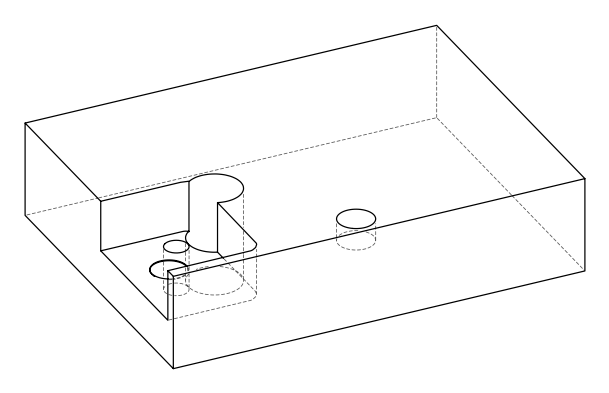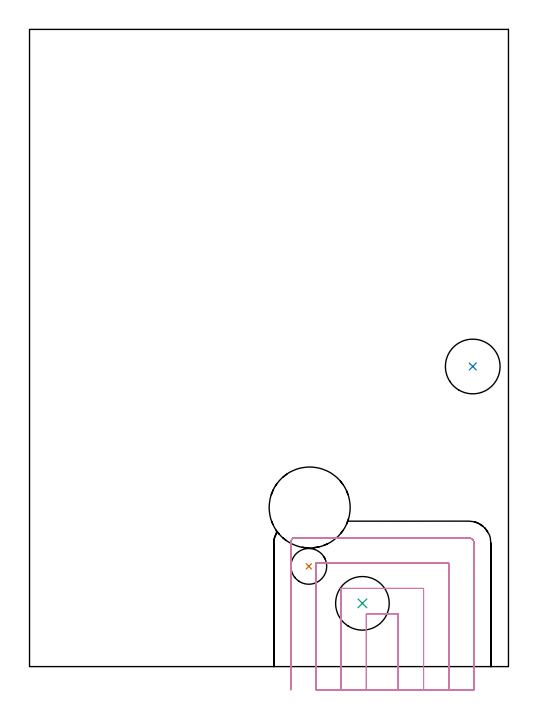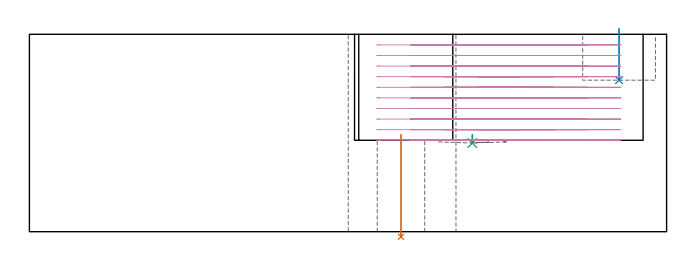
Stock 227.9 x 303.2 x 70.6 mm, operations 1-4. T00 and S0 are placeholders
(PLAN: 5 operations, 4 tool changes, 22.7 min)
(1 INDEXABLE_INSERT_DRILL_THROUGH_HOLE_FROM_SOLID | STEP1HOLE_1 | NXT0302_005 | 0.16 min | 16006 mm3)
(2 INDEXABLE_INSERT_DRILL_BLIND_HOLE_FROM_SOLID | STEP1POCKET | UGT0302_005 | 0.08 min | 8702 mm3)
(3 INDEXABLE_INSERT_DRILL_BLIND_HOLE_FROM_SOLID_1 | STEP1POCKET_1 | NXT0302_022 | 0.02 min | 19699 mm3)
(4 MILL_OPEN_POCKET | POCKET_OPEN | NXT0201_012 | Follow Part, ap 4, ae 75% | 19.41 min | 241093 mm3)
(5 MILL_THROUGH_HOLE_FROM_SOLID_MATERIAL | STEP1HOLE | UGT0201_004 | Circular | 3.07 min | 70126 mm3)
(TOOL NXT0302_005 | Index. Insert Drill 17mm [880-D1700L20-05] | D17 PA176 FL85 Z2)
(TOOL UGT0302_005 | Indexable Insert Drill 26mm | D26 PA180 FL50 Z2)
(TOOL NXT0302_022 | Index. Insert Drill 25.5mm [880-D2550L25-03] | D25.5 PA176 FL77 Z2)
(TOOL NXT0201_012 | ENDMILL 16mm [2P460-1600-NA 1630] | D16 FL38 Z6)
(TOOL UGT0201_004 | End Mill 32 mm | D32 FL53 Z6)
(OP 1 INDEXABLE_INSERT_DRILL_THROUGH_HOLE_FROM_SOLID)
G17 G21 G94 G90
T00 M6
G54
G17 G0 G90 X132.9 Y47.7 S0 M3
G43 Z80.6 H1
G94 G81 G98 Z-1.797 F250. R34.7
G80
M5
M2
(OP 2 INDEXABLE_INSERT_DRILL_BLIND_HOLE_FROM_SOLID)
G17 G21 G94 G90
T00 M6
G54
G17 G0 G90 X210.9 Y142.8 S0 M3
G43 Z80.6 H0
G94 G81 G98 Z54.2 F250. R72.6
G80
M5
M2
(OP 3 INDEXABLE_INSERT_DRILL_BLIND_HOLE_FROM_SOLID_1)
G17 G21 G94 G90
T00 M6
G54
G17 G0 G90 X158.4 Y30.1 S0 M3
G43 Z80.6 H1
G94 G81 G98 Z31.7 F250. R34.7
G80
M5
M2
(OP 4 MILL_OPEN_POCKET)
G17 G21 G94 G90
T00 M6
G54
G17 G0 G90 X175.5 Y-11. S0 M3
G43 Z80.6 H1
Z66.81
G94 G1 Y-8. F250.
Y25.2 F500.
X160.3
Y-8.
Y-11. F250.
X187.5
Y-8.
Y37.2 F500.
X148.3
Y-8.
Y-11. F250.
X199.5
Y-8.
Y49.2 F500.
X136.3
Y-8.
Y-11. F250.
X211.5
Y-8.
Y58.9 F500.
G3 X209.2 Y61.2 R2.3
G1 X125.31
X124.637 Y60.099
G3 X124.3 Y58.9 R2.3
G1 Y-8.
Y-11. F250.
G0 X175.5 Z63.02
G1 Y-8.
Y25.2 F500.
X160.3
Y-8.
Y-11. F250.
X187.5
Y-8.
Y37.2 F500.
X148.3
Y-8.
Y-11. F250.
X199.5
Y-8.
Y49.2 F500.
X136.3
Y-8.
Y-11. F250.
X211.5
Y-8.
Y58.9 F500.
G3 X209.2 Y61.2 R2.3
G1 X125.31
X124.637 Y60.099
G3 X124.3 Y58.9 R2.3
G1 Y-8.
Y-11. F250.
G0 X175.5 Z59.23
G1 Y-8.
Y25.2 F500.
X160.3
Y-8.
Y-11. F250.
X187.5
Y-8.
Y37.2 F500.
X148.3
Y-8.
Y-11. F250.
X199.5
Y-8.
Y49.2 F500.
X136.3
Y-8.
Y-11. F250.
X211.5
Y-8.
Y58.9 F500.
G3 X209.2 Y61.2 R2.3
G1 X125.31
X124.637 Y60.099
G3 X124.3 Y58.9 R2.3
G1 Y-8.
Y-11. F250.
G0 X175.5 Z55.44
G1 Y-8.
Y25.2 F500.
X160.3
Y-8.
Y-11. F250.
X187.5
Y-8.
Y37.2 F500.
X148.3
Y-8.
Y-11. F250.
X199.5
Y-8.
Y49.2 F500.
X136.3
Y-8.
Y-11. F250.
X211.5
Y-8.
Y58.9 F500.
G3 X209.2 Y61.2 R2.3
G1 X125.31
X124.637 Y60.099
G3 X124.3 Y58.9 R2.3
G1 Y-8.
Y-11. F250.
G0 X175.5 Z51.65
G1 Y-8.
Y25.2 F500.
X160.3
Y-8.
Y-11. F250.
X187.5
Y-8.
Y37.2 F500.
X148.3
Y-8.
Y-11. F250.
X199.5
Y-8.
Y49.2 F500.
X136.3
Y-8.
Y-11. F250.
X211.5
Y-8.
Y58.9 F500.
G3 X209.2 Y61.2 R2.3
G1 X125.31
X124.637 Y60.099
G3 X124.3 Y58.9 R2.3
G1 Y-8.
Y-11. F250.
G0 X175.5 Z47.86
G1 Y-8.
Y25.2 F500.
X160.3
Y-8.
Y-11. F250.
X187.5
Y-8.
Y37.2 F500.
X148.3
Y-8.
Y-11. F250.
X199.5
Y-8.
Y49.2 F500.
X136.3
Y-8.
Y-11. F250.
X211.5
Y-8.
Y58.9 F500.
G3 X209.2 Y61.2 R2.3
G1 X125.31
X124.637 Y60.099
G3 X124.3 Y58.9 R2.3
G1 Y-8.
Y-11. F250.
G0 X175.5 Z44.07
G1 Y-8.
Y25.2 F500.
X160.3
Y-8.
Y-11. F250.
X187.5
Y-8.
Y37.2 F500.
X148.3
Y-8.
Y-11. F250.
X199.5
Y-8.
Y49.2 F500.
X136.3
Y-8.
Y-11. F250.
X211.5
Y-8.
Y58.9 F500.
G3 X209.2 Y61.2 R2.3
G1 X125.31
X124.637 Y60.099
G3 X124.3 Y58.9 R2.3
G1 Y-8.
Y-11. F250.
G0 X175.5 Z40.28
G1 Y-8.
Y25.2 F500.
X160.3
Y-8.
Y-11. F250.
X187.5
Y-8.
Y37.2 F500.
X148.3
Y-8.
Y-11. F250.
X199.5
Y-8.
Y49.2 F500.
X136.3
Y-8.
Y-11. F250.
X211.5
Y-8.
Y58.9 F500.
G3 X209.2 Y61.2 R2.3
G1 X125.31
X124.637 Y60.099
G3 X124.3 Y58.9 R2.3
G1 Y-8.
Y-11. F250.
G0 X175.5 Z36.49
G1 Y-8.
Y25.2 F500.
X160.3
Y-8.
Y-11. F250.
X187.5
Y-8.
Y37.2 F500.
X148.3
Y-8.
Y-11. F250.
X199.5
Y-8.
Y49.2 F500.
X136.3
Y-8.
Y-11. F250.
X211.5
Y-8.
Y58.9 F500.
G3 X209.2 Y61.2 R2.3
G1 X125.31
X124.637 Y60.099
G3 X124.3 Y58.9 R2.3
G1 Y-8.
Y-11. F250.
G0 X175.5 Z32.7
G1 Y-8.
Y25.2 F500.
X160.3
Y-8.
Y-11. F250.
X187.5
Y-8.
Y37.2 F500.
X148.3
Y-8.
Y-11. F250.
X199.5
Y-8.
Y49.2 F500.
X136.3
Y-8.
Y-11. F250.
X211.5
Y-8.
Y58.9 F500.
G3 X209.2 Y61.2 R2.3
G1 X125.31
X124.637 Y60.099
G3 X124.3 Y58.9 R2.3
G1 Y-8.
Y-11. F250.
G0 Z80.6
M5
M2
